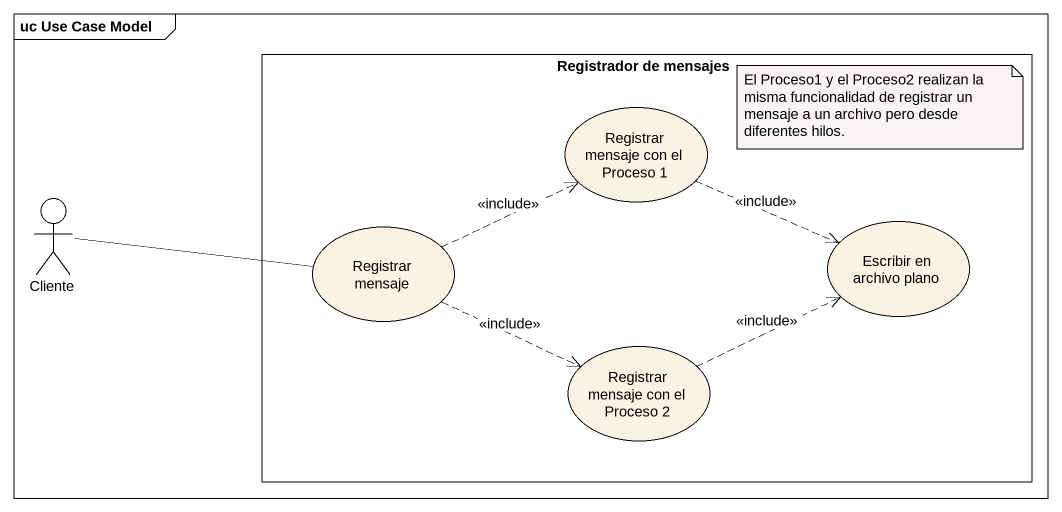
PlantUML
@startuml
mainframe uc Use Case Model
rectangle "Registrador de mensajes" as Registrador_de_mensajes {
  usecase "Registrar mensaje con el Proceso 1" as Registrar_mensaje_con_el
  usecase "Escribir en archivo plano" as Escribir_en_archivo_plano
  usecase "Registrar mensaje" as Registrar_mensaje
  usecase "Registrar mensaje con el Proceso 2" as Registrar_mensaje_con_el_2
}
actor Cliente
Registrar_mensaje_con_el .right.> Escribir_en_archivo_plano : <<include>>
Cliente -right- Registrar_mensaje
Registrar_mensaje .right.> Registrar_mensaje_con_el : <<include>>
Registrar_mensaje .right.> Registrar_mensaje_con_el_2 : <<include>>
Registrar_mensaje_con_el_2 .right.> Escribir_en_archivo_plano : <<include>>
note as N1
  El Proceso1 y el Proceso2 realizan la misma funcionalidad de registrar un mensaje a un archivo pero desde diferentes hilos.
end note
@enduml
